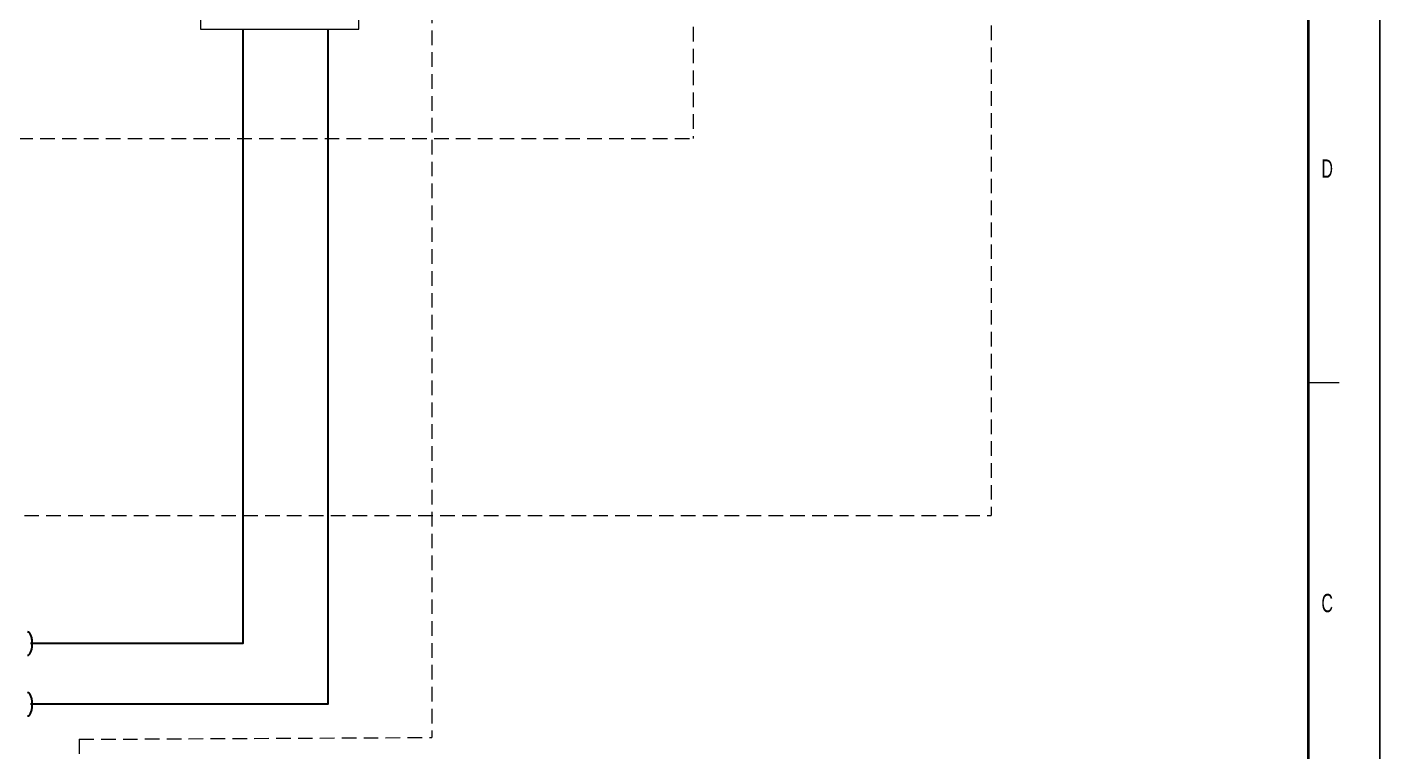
# Model space of a CAD drawing. Header units: millimetres. Extents: x 0 to 841, y 0 to 594.
# Drawn here: x 618.4 to 841, y 166.1 to 285.4 of the extents above; entities that cross this region are included whole.
import ezdxf
from ezdxf.enums import TextEntityAlignment as Align

# ---------------------------------------------------------------- set-up
doc = ezdxf.new("R2010")
doc.units = ezdxf.units.MM
doc.header["$LTSCALE"] = 0.8
doc.linetypes.add('MEDIUM_DASHED', pattern=[4.5, 3, -1.5])
for name, color, linetype, lineweight in [('1', 7, 'Continuous', 13), ('12', 7, 'Continuous', 13), ('46', 7, 'MEDIUM_DASHED', 13), ('9', 7, 'Continuous', 13)]:
    doc.layers.add(name, color=color, linetype=linetype, lineweight=lineweight)

msp = doc.modelspace()

# ---------------------------------------------------------------- linework, layer by layer
at = {"layer": '1'}
msp.add_line((834.2748, 226.8378), (829.263, 226.8378), dxfattribs=at)
at = {"layer": '1', "lineweight": 35}
msp.add_lwpolyline([(829.263, 112.0142), (829.263, 582.2276), (10.3331, 582.2276), (10.3331, 10.3819)], dxfattribs=at)
at = {"layer": '1', "lineweight": 25}
for points in [[(619, 174), (668, 174), (668, 285)], [(619, 184), (654, 184), (654, 285)]]:
    msp.add_lwpolyline(points, dxfattribs=at)
for centre, radius, start, end in [((618.5375, 185.5006), 0.3474, 44.47215, 90.24052), ((617.8139, 184.7982), 1.3558, 21.07192, 44.23193), ((616.2726, 184.2045), 3.0075, 9.84873, 21.06972), ((617.8138, 183.0579), 1.356, 315.76685, 338.92686), ((616.2726, 183.6516), 3.0075, 338.93028, 350.15127), ((614.6802, 183.9277), 4.6238, 0.00404, 9.85285), ((614.6804, 183.9283), 4.6235, 350.14692, 359.99572), ((618.5374, 182.3554), 0.3474, 269.76262, 315.53099), ((618.5375, 175.5006), 0.3474, 44.47215, 90.24052), ((617.8139, 174.7982), 1.3558, 21.07192, 44.23193), ((616.2726, 174.2045), 3.0075, 9.84873, 21.06972), ((614.6802, 173.9277), 4.6238, 0.00404, 9.85285), ((614.6804, 173.9283), 4.6235, 350.14692, 359.99572), ((618.5374, 172.3554), 0.3474, 269.76262, 315.53099), ((617.8138, 173.0579), 1.356, 315.76685, 338.92686), ((616.2726, 173.6516), 3.0075, 338.93028, 350.15127)]:
    msp.add_arc(centre, radius, start, end, dxfattribs=at)
at = {"layer": '12'}
for points in [[(0, 594), (841, 594), (841, 0), (0, 0)], [(647, 285), (673, 285), (673, 297), (647, 297)]]:
    msp.add_lwpolyline(points, close=True, dxfattribs=at)
at = {"layer": '46'}
for p, q in [((777.0236, 426), (777.0236, 205)), ((728, 361), (728, 267)), ((685.0236, 328), (685.0236, 168.4811)), ((581, 267), (728, 267)), ((582, 205), (777.0236, 205)), ((627.0236, 168.1709), (685.0236, 168.4811)), ((627.0236, 168.1709), (627.0236, 112))]:
    msp.add_line(p, q, dxfattribs=at)
at = {"layer": '9'}
msp.add_lwpolyline([(0, 0), (841, 0), (841, 594), (0, 594)], close=True, dxfattribs=at)

# ---------------------------------------------------------------- texts
at = {"layer": '1', "width": 0.65}
for s, p in [('D', (833.2701, 260.5646)), ('C', (833.2701, 189.0835))]:
    msp.add_text(s, height=3.02, dxfattribs=at).set_placement(p, align=Align.RIGHT)

doc.saveas('drawing.dxf')
